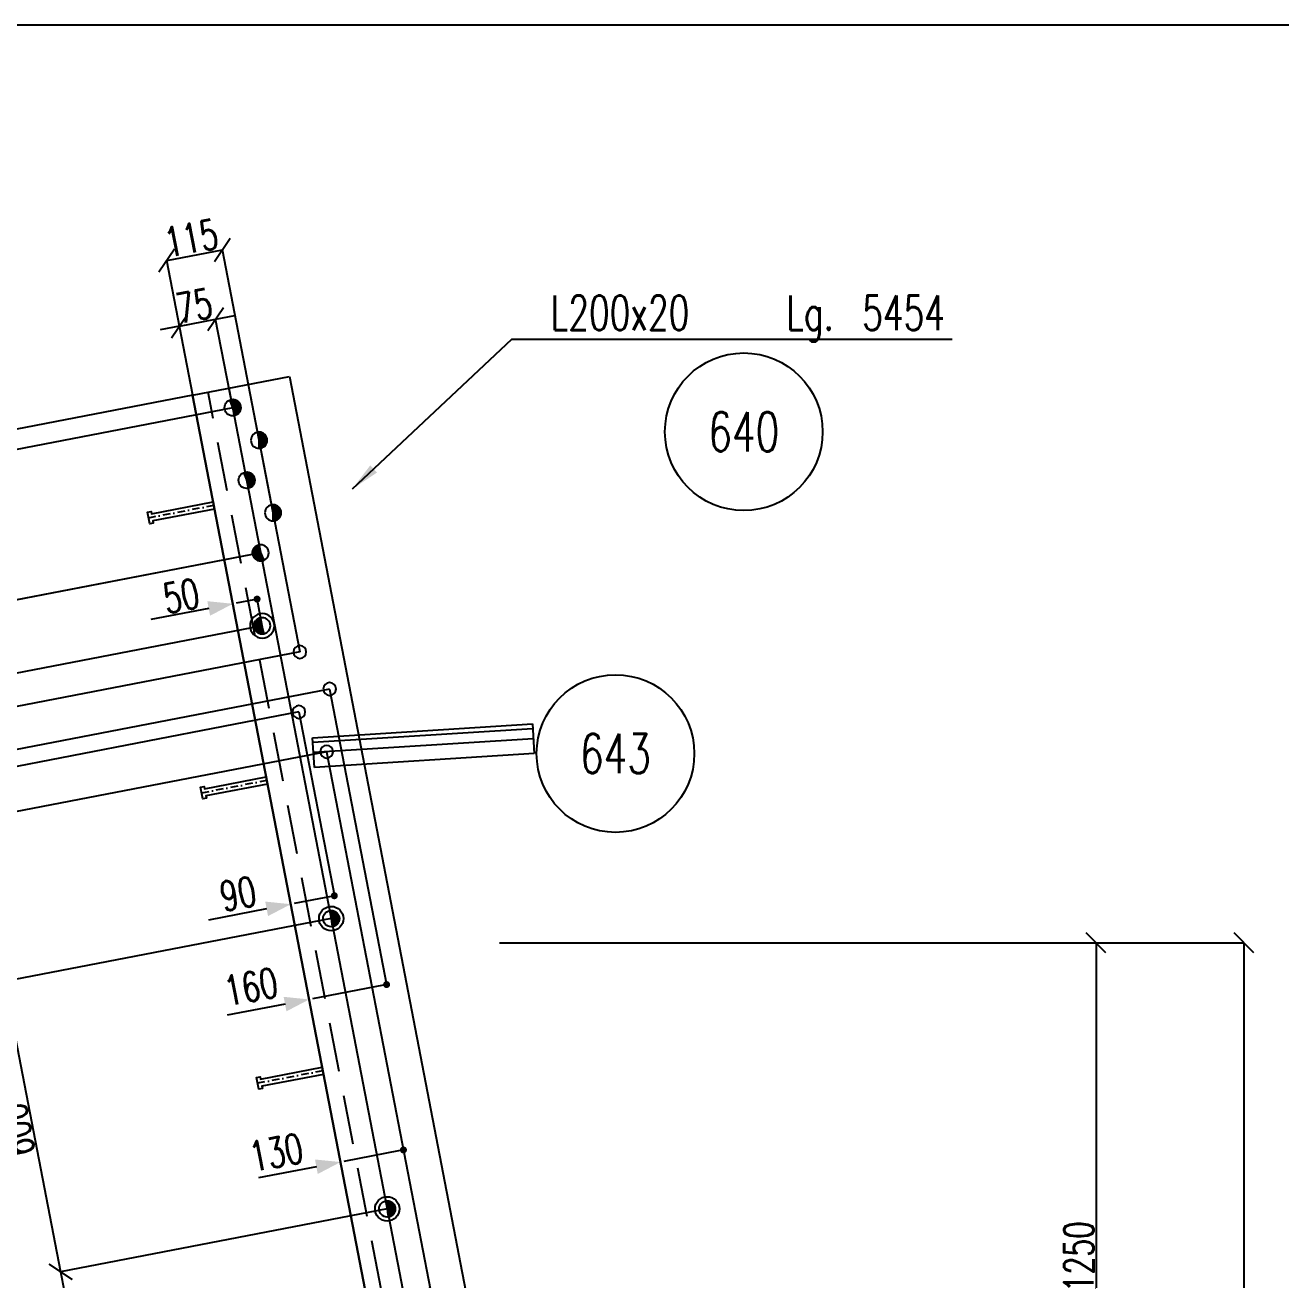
# Model space of a CAD drawing. Extents: x 630095 to 646315, y -4121 to 7359.
# Drawn here: x 640722 to 643271, y 4812 to 7359 of the extents above; entities that cross this region are included whole.
import ezdxf
from ezdxf.enums import TextEntityAlignment as Align

# ---------------------------------------------------------------- set-up
doc = ezdxf.new("R2010")
doc.units = 0
doc.header["$LTSCALE"] = 200
doc.header["$MEASUREMENT"] = 0
doc.linetypes.add('DASHDOT', pattern=[1, 0.5, -0.25, 0, -0.25])
doc.linetypes.add('DASHED', pattern=[0.75, 0.5, -0.25])
doc.layers.get('0').update_dxf_attribs({"linetype": 'CONTINUOUS'})
for name, color, linetype in [('ASSI', 6, 'CONTINUOUS'), ('BOLLINI_1', 7, 'CONTINUOUS'), ('Echelon', 1, 'CONTINUOUS'), ('FORI', 2, 'CONTINUOUS'), ('LINEA_ANG', 2, 'CONTINUOUS'), ('LS', 7, 'CONTINUOUS'), ('MZ', 6, 'DASHDOT'), ('QT_MAL', 7, 'CONTINUOUS'), ('QT_MPR', 7, 'CONTINUOUS'), ('QT_MSP', 7, 'CONTINUOUS'), ('TRAT-Y', 7, 'DASHED')]:
    doc.layers.add(name, color=color, linetype=linetype)
doc.styles.add('QUOTE', font='ROMANS8.SHX', dxfattribs={"width": 0.7})
doc.styles.add('RQL', font='ROMANS8.SHX', dxfattribs={"width": 0.7})
doc.styles.add('RS', font='ROMANS8.shx', dxfattribs={"width": 0.7})
doc.styles.get("Standard").update_dxf_attribs({"font": 'ROMANS8.SHX', "width": 0.7})
doc.dimstyles.new('FRECCE1', dxfattribs={"dimtxt": 60, "dimasz": 6.66, "dimexe": 0, "dimexo": 0, "dimgap": 1, "dimtad": 1, "dimzin": 0, "dimdsep": 46, "dimtxsty": 'RS', "dimblk1": 'QUOTP', "dimblk2": 'QUOTF', "dimsah": 1, "dimcen": 0, "dimclrd": 2, "dimclre": 2, "dimclrt": 7, "dimadec": 0, "dimazin": 0, "dimtfac": 1, "dimtix": 1, "dimtmove": 2, "dimatfit": 3, "dimldrblk": 'QUOTP', "dimfxl": 1, "dimtolj": 1, "dimtzin": 0, "dimarcsym": 0})
doc.dimstyles.new('TRATTO', dxfattribs={"dimscale": 0, "dimtxt": 60, "dimasz": 40, "dimexe": 0, "dimexo": 0, "dimgap": 5, "dimtad": 1, "dimrnd": 0.5, "dimdsep": 46, "dimtxsty": 'RS', "dimblk1": 'OBLIQUE', "dimblk2": 'OBLIQUE', "dimsah": 1, "dimcen": 0.09, "dimclrd": 2, "dimclre": 2, "dimclrt": 7, "dimadec": 0, "dimazin": 0, "dimtfac": 1, "dimtix": 1, "dimtmove": 2, "dimatfit": 3, "dimfxl": 1, "dimtolj": 1, "dimtzin": 0, "dimarcsym": 0})

# ---------------------------------------------------------------- blocks, each defined once
blk = doc.blocks.new('P20')
at = {"color": 0}
for p, q in [((0, 0.98), (0.02, 1)), ((0, 0.94), (0.06, 1)), ((1, -0.01), (0, 0.99)), ((0, 0.89), (0.1, 0.99)), ((0, 0.85), (0.14, 0.99)), ((0, 0.8), (0.18, 0.98)), ((0, 0.76), (0.22, 0.98)), ((0, 0.71), (0.25, 0.97)), ((0, 0.67), (0.29, 0.96)), ((1, -0.05), (0, 0.95)), ((0, 0.62), (0.32, 0.95)), ((0, 0.58), (0.36, 0.93)), ((0, 0.53), (0.39, 0.92)), ((0, 0.49), (0.42, 0.91)), ((1, -0.09), (0, 0.9)), ((0, 0.44), (0.45, 0.89)), ((0, 0.4), (0.48, 0.88)), ((0.99, -0.13), (0, 0.86)), ((0, 0.35), (0.51, 0.86)), ((0, 0.31), (0.54, 0.84)), ((0, 0.26), (0.56, 0.83)), ((0.99, -0.17), (0, 0.81)), ((0, 0.22), (0.59, 0.81)), ((0, 0.17), (0.61, 0.79)), ((0.98, -0.21), (0, 0.77)), ((0, 0.13), (0.64, 0.77)), ((0, 0.08), (0.66, 0.75)), ((0, 0.04), (0.69, 0.73)), ((0.97, -0.25), (0, 0.72)), ((0, -0.01), (0.71, 0.7)), ((0.96, -0.28), (0, 0.68)), ((0, -0.05), (0.73, 0.68)), ((0, -0.1), (0.75, 0.66)), ((0.95, -0.32), (0, 0.63)), ((0, -0.14), (0.77, 0.63)), ((0, -0.19), (0.79, 0.61)), ((0.94, -0.35), (0, 0.59)), ((0, -0.23), (0.81, 0.58)), ((0, -0.28), (0.83, 0.56)), ((0.92, -0.38), (0, 0.54)), ((0, -0.32), (0.85, 0.53)), ((0.91, -0.41), (0, 0.5)), ((0, -0.36), (0.87, 0.5)), ((0, -0.41), (0.88, 0.47)), ((0.9, -0.44), (0, 0.45)), ((0, -0.45), (0.9, 0.44)), ((0.88, -0.47), (0, 0.41)), ((0, -0.5), (0.91, 0.41)), ((0, -0.54), (0.92, 0.38)), ((0.87, -0.5), (0, 0.36)), ((0, -0.59), (0.94, 0.35)), ((0.85, -0.53), (0, 0.32)), ((0, -0.63), (0.95, 0.31)), ((0, -0.68), (0.96, 0.28)), ((0.83, -0.56), (0, 0.27)), ((0, -0.72), (0.97, 0.25)), ((0.81, -0.58), (0, 0.23)), ((0, -0.77), (0.98, 0.21)), ((0.79, -0.61), (0, 0.18)), ((0, -0.81), (0.99, 0.17)), ((0.77, -0.63), (0, 0.14)), ((0, -0.86), (0.99, 0.13)), ((0.75, -0.66), (0, 0.09)), ((0, -0.9), (1, 0.09)), ((0.73, -0.68), (0, 0.05)), ((0, -0.95), (1, 0.05)), ((0.71, -0.7), (0, 0.01)), ((0, -0.99), (1, 0.01)), ((1, 0.04), (0.04, 1)), ((1, 0.09), (0.09, 1)), ((0.99, 0.14), (0.14, 0.99)), ((0.98, 0.19), (0.19, 0.98)), ((0.97, 0.25), (0.25, 0.97)), ((0.95, 0.31), (0.31, 0.95)), ((0.92, 0.38), (0.38, 0.92)), ((0.88, 0.47), (0.47, 0.88)), ((0.81, 0.59), (0.59, 0.81)), ((0.69, -0.73), (0, -0.04)), ((0.66, -0.75), (0, -0.08)), ((0.64, -0.77), (0, -0.13)), ((0.61, -0.79), (0, -0.17)), ((0.59, -0.81), (0, -0.22)), ((0.56, -0.83), (0, -0.26)), ((0.54, -0.84), (0, -0.31)), ((0.51, -0.86), (0, -0.35)), ((0.48, -0.88), (0, -0.4)), ((0.45, -0.89), (0, -0.44)), ((0.42, -0.91), (0, -0.49)), ((0.39, -0.92), (0, -0.53)), ((0.36, -0.93), (0, -0.58)), ((0.32, -0.95), (0, -0.62)), ((0.29, -0.96), (0, -0.67)), ((0.25, -0.97), (0, -0.71)), ((0.22, -0.98), (0, -0.76)), ((0.18, -0.98), (0, -0.8)), ((0.14, -0.99), (0, -0.85)), ((0.1, -0.99), (0, -0.89)), ((0.04, -1), (1, -0.04)), ((0.09, -1), (1, -0.09)), ((0.14, -0.99), (0.99, -0.14)), ((0.19, -0.98), (0.98, -0.19)), ((0.25, -0.97), (0.97, -0.25)), ((0.31, -0.95), (0.95, -0.31)), ((0.38, -0.92), (0.92, -0.38)), ((0.47, -0.88), (0.88, -0.47)), ((0.59, -0.81), (0.81, -0.59))]:
    blk.add_line(p, q, dxfattribs=at)
for radius in [1.5, 1]:
    blk.add_circle((0, 0), radius)
blk = doc.blocks.new('QUOTP')
at = {"layer": 'ASSI', "color": 2, "const_width": 1.07}
blk.add_lwpolyline([(-0.53, 0, 1), (0.53, 0, 1)], format="xyb", close=True, dxfattribs=at)
blk = doc.blocks.new('QUOTF')
at = {"layer": 'LS', "color": 2}
blk.add_line((7.5, 0), (25.5, 0), dxfattribs=at)
blk.add_solid([(7.5, 2.25), (0, 0), (7.5, -2.25)], dxfattribs=at)
blk = doc.blocks.new('*D19')
at = {"layer": 'QT_MAL', "color": 2, "lineweight": -2, "transparency": 16777216}
for p, q in [((641193.2, 6194.1), (641193.2, 6194.1)), ((641144.1, 6184.6), (641144.1, 6184.6)), ((641186.6, 6192.8), (641150.6, 6185.9))]:
    blk.add_line(p, q, dxfattribs=at)
at = {"layer": 'QT_MAL', "color": 2, "lineweight": -2, "transparency": 16777216, "xscale": 6.66, "yscale": 6.66, "zscale": 6.66}
for name, p, rotation in [('QUOTF', (641144.1, 6184.6), 190.9154326102406), ('QUOTP', (641193.2, 6194.1), 10.91543261024063)]:
    blk.add_blockref(name, p, dxfattribs=dict(at, rotation=rotation))
at = {"layer": 'QT_MAL', "color": 7, "transparency": 16777216, "insert": (641039.2, 6200.5), "char_height": 60, "attachment_point": 5, "rotation": 10.9154, "style": 'RS'}
blk.add_mtext('\\A1;50', dxfattribs=at)
blk = doc.blocks.new('_OBLIQUE')
at = {"color": 0, "linetype": 'ByBlock'}
blk.add_line((-0.5, -0.5), (0.5, 0.5), dxfattribs=at)
blk = doc.blocks.new('*D20')
at = {"layer": 'LS', "color": 2, "lineweight": -2, "transparency": 16777216}
for p, q in [((641685.3, 5496.5), (643196.1, 5496.5)), ((643196.1, 5496.5), (643196.1, 400.9)), ((639738.9, 400.9), (643196.1, 400.9))]:
    blk.add_line(p, q, dxfattribs=at)
at = {"layer": 'LS', "color": 2, "lineweight": -2, "transparency": 16777216, "xscale": 40, "yscale": 40, "zscale": 40}
for p, rotation in [((643196.1, 5496.5), 90), ((643196.1, 400.9), 270)]:
    blk.add_blockref('_OBLIQUE', p, dxfattribs=dict(at, rotation=rotation))
at = {"layer": 'LS', "color": 7, "transparency": 16777216, "insert": (643161.1, 2948.7), "char_height": 60, "attachment_point": 5, "rotation": 90, "style": 'RS'}
blk.add_mtext('\\A1;5000', dxfattribs=at)
blk = doc.blocks.new('*D21')
at = {"layer": 'LS', "color": 2, "lineweight": -2, "transparency": 16777216}
for p, q in [((641685.3, 5496.5), (642896.1, 5496.5)), ((642896.1, 5496.5), (642896.1, 4222.6)), ((641871.9, 4222.6), (642896.1, 4222.6))]:
    blk.add_line(p, q, dxfattribs=at)
at = {"layer": 'LS', "color": 2, "lineweight": -2, "transparency": 16777216, "xscale": 40, "yscale": 40, "zscale": 40}
for p, rotation in [((642896.1, 5496.5), 90), ((642896.1, 4222.6), 270)]:
    blk.add_blockref('_OBLIQUE', p, dxfattribs=dict(at, rotation=rotation))
at = {"layer": 'LS', "color": 7, "transparency": 16777216, "insert": (642861.1, 4859.6), "char_height": 60, "attachment_point": 5, "rotation": 90, "style": 'RS'}
blk.add_mtext('\\A1;1250', dxfattribs=at)
blk = doc.blocks.new('16')
blk.add_circle((0, 0), 1)
blk = doc.blocks.new('20')
at = {"color": 0}
for p, q in [((0, 0.98), (0.02, 1)), ((0, 0.94), (0.06, 1)), ((1, -0.01), (0, 0.99)), ((0, 0.89), (0.1, 0.99)), ((0, 0.85), (0.14, 0.99)), ((0, 0.8), (0.18, 0.98)), ((0, 0.76), (0.22, 0.98)), ((0, 0.71), (0.25, 0.97)), ((0, 0.67), (0.29, 0.96)), ((1, -0.05), (0, 0.95)), ((0, 0.62), (0.32, 0.95)), ((0, 0.58), (0.36, 0.93)), ((0, 0.53), (0.39, 0.92)), ((0, 0.49), (0.42, 0.91)), ((1, -0.09), (0, 0.9)), ((0, 0.44), (0.45, 0.89)), ((0, 0.4), (0.48, 0.88)), ((0.99, -0.13), (0, 0.86)), ((0, 0.35), (0.51, 0.86)), ((0, 0.31), (0.54, 0.84)), ((0, 0.26), (0.56, 0.83)), ((0.99, -0.17), (0, 0.81)), ((0, 0.22), (0.59, 0.81)), ((0, 0.17), (0.61, 0.79)), ((0.98, -0.21), (0, 0.77)), ((0, 0.13), (0.64, 0.77)), ((0, 0.08), (0.66, 0.75)), ((0, 0.04), (0.69, 0.73)), ((0.97, -0.25), (0, 0.72)), ((0, -0.01), (0.71, 0.7)), ((0.96, -0.28), (0, 0.68)), ((0, -0.05), (0.73, 0.68)), ((0, -0.1), (0.75, 0.66)), ((0.95, -0.32), (0, 0.63)), ((0, -0.14), (0.77, 0.63)), ((0, -0.19), (0.79, 0.61)), ((0.94, -0.35), (0, 0.59)), ((0, -0.23), (0.81, 0.58)), ((0, -0.28), (0.83, 0.56)), ((0.92, -0.38), (0, 0.54)), ((0, -0.32), (0.85, 0.53)), ((0.91, -0.41), (0, 0.5)), ((0, -0.36), (0.87, 0.5)), ((0, -0.41), (0.88, 0.47)), ((0.9, -0.44), (0, 0.45)), ((0, -0.45), (0.9, 0.44)), ((0.88, -0.47), (0, 0.41)), ((0, -0.5), (0.91, 0.41)), ((0, -0.54), (0.92, 0.38)), ((0.87, -0.5), (0, 0.36)), ((0, -0.59), (0.94, 0.35)), ((0.85, -0.53), (0, 0.32)), ((0, -0.63), (0.95, 0.31)), ((0, -0.68), (0.96, 0.28)), ((0.83, -0.56), (0, 0.27)), ((0, -0.72), (0.97, 0.25)), ((0.81, -0.58), (0, 0.23)), ((0, -0.77), (0.98, 0.21)), ((0.79, -0.61), (0, 0.18)), ((0, -0.81), (0.99, 0.17)), ((0.77, -0.63), (0, 0.14)), ((0, -0.86), (0.99, 0.13)), ((0.75, -0.66), (0, 0.09)), ((0, -0.9), (1, 0.09)), ((0.73, -0.68), (0, 0.05)), ((0, -0.95), (1, 0.05)), ((0.71, -0.7), (0, 0.01)), ((0, -0.99), (1, 0.01)), ((1, 0.04), (0.04, 1)), ((1, 0.09), (0.09, 1)), ((0.99, 0.14), (0.14, 0.99)), ((0.98, 0.19), (0.19, 0.98)), ((0.97, 0.25), (0.25, 0.97)), ((0.95, 0.31), (0.31, 0.95)), ((0.92, 0.38), (0.38, 0.92)), ((0.88, 0.47), (0.47, 0.88)), ((0.81, 0.59), (0.59, 0.81)), ((0.69, -0.73), (0, -0.04)), ((0.66, -0.75), (0, -0.08)), ((0.64, -0.77), (0, -0.13)), ((0.61, -0.79), (0, -0.17)), ((0.59, -0.81), (0, -0.22)), ((0.56, -0.83), (0, -0.26)), ((0.54, -0.84), (0, -0.31)), ((0.51, -0.86), (0, -0.35)), ((0.48, -0.88), (0, -0.4)), ((0.45, -0.89), (0, -0.44)), ((0.42, -0.91), (0, -0.49)), ((0.39, -0.92), (0, -0.53)), ((0.36, -0.93), (0, -0.58)), ((0.32, -0.95), (0, -0.62)), ((0.29, -0.96), (0, -0.67)), ((0.25, -0.97), (0, -0.71)), ((0.22, -0.98), (0, -0.76)), ((0.18, -0.98), (0, -0.8)), ((0.14, -0.99), (0, -0.85)), ((0.1, -0.99), (0, -0.89)), ((0.04, -1), (1, -0.04)), ((0.09, -1), (1, -0.09)), ((0.14, -0.99), (0.99, -0.14)), ((0.19, -0.98), (0.98, -0.19)), ((0.25, -0.97), (0.97, -0.25)), ((0.31, -0.95), (0.95, -0.31)), ((0.38, -0.92), (0.92, -0.38)), ((0.47, -0.88), (0.88, -0.47)), ((0.59, -0.81), (0.81, -0.59))]:
    blk.add_line(p, q, dxfattribs=at)
blk.add_line((0, 1), (0, -1))
blk.add_circle((0, 0), 1)
blk = doc.blocks.new('ASSE98')
blk.add_line((0, 0), (1, 0))
at = {"color": 7, "style": 'QUOTE', "width": 0.5, "flags": 1}
for tag, p in [('TI', (1.38308, 6.82731)), ('DI_S', (1.38308, 6.42178)), ('D_S', (1.38308, 6.02092)), ('E_S', (1.38308, 5.68065)), ('NFORI', (1.36454, 5.29792)), ('ALAR', (1.36349, 4.93246)), ('FAM', (1.3775, 4.54645)), ('ALA', (1.38308, 4.19257)), ('DISP2', (1.38308, 3.84971)), ('DISP1', (1.38308, 3.50686)), ('PINZAF', (1.38308, 3.164)), ('PINZAI', (1.38308, 2.82114)), ('TRP', (1.38308, 2.47829)), ('NP', (1.38308, 2.13543)), ('SV', (1.38308, 1.79257)), ('PESO', (1.38308, 1.44971)), ('QUA', (1.38308, 1.10686)), ('LUN', (1.38308, 0.764)), ('PROF', (1.38308, 0.42114)), ('POS', (1.38308, 0.07829))]:
    blk.add_attdef(tag, p, '', height=0.2, dxfattribs=at)
at = {"color": 7, "flags": 1}
for tag, p in [('LAV1', (3.07431, 6.82847)), ('LAV2', (3.07431, 6.49513)), ('LAV3', (3.07431, 6.1618)), ('LAV4', (3.07431, 5.82847)), ('LAV5', (3.07431, 5.49513)), ('LAV6', (3.07431, 5.1618)), ('LAV7', (3.07431, 4.82847)), ('LAV8', (3.07431, 4.49513)), ('LAV9', (3.07431, 4.1618)), ('LAV10', (3.07431, 3.82847))]:
    blk.add_attdef(tag, p, '', height=0.2, dxfattribs=at)
blk = doc.blocks.new('*D36')
at = {"layer": 'QT_MAL', "color": 2, "lineweight": -2, "transparency": 16777216}
blk.add_line((641483.7, 5074.8), (641369.1, 5052.8), dxfattribs=at)
at = {"layer": 'QT_MAL', "color": 2, "lineweight": -2, "transparency": 16777216, "xscale": 6.66, "yscale": 6.66, "zscale": 6.66}
for name, p, rotation in [('QUOTP', (641490.3, 5076.1), 10.91543261024847), ('QUOTF', (641362.6, 5051.5), 190.9154326102484)]:
    blk.add_blockref(name, p, dxfattribs=dict(at, rotation=rotation))
at = {"layer": 'QT_MAL', "color": 7, "transparency": 16777216, "insert": (641231.9, 5071), "char_height": 60, "attachment_point": 5, "rotation": 10.9154, "style": 'RS'}
blk.add_mtext('\\A1;130', dxfattribs=at)
blk = doc.blocks.new('*D37')
at = {"layer": 'QT_MAL', "color": 2, "lineweight": -2, "transparency": 16777216}
blk.add_line((641449.5, 5410.6), (641305.5, 5382.8), dxfattribs=at)
at = {"layer": 'QT_MAL', "color": 2, "lineweight": -2, "transparency": 16777216, "xscale": 6.66, "yscale": 6.66, "zscale": 6.66}
for name, p, rotation in [('QUOTP', (641456.1, 5411.8), 10.91543261025214), ('QUOTF', (641299, 5381.6), 190.9154326102521)]:
    blk.add_blockref(name, p, dxfattribs=dict(at, rotation=rotation))
at = {"layer": 'QT_MAL', "color": 7, "transparency": 16777216, "insert": (641180.7, 5407.2), "char_height": 60, "attachment_point": 5, "rotation": 10.9154, "style": 'RS'}
blk.add_mtext('\\A1;160', dxfattribs=at)
blk = doc.blocks.new('*D38')
at = {"layer": 'QT_MAL', "color": 2, "lineweight": -2, "transparency": 16777216}
for p, q in [((641343.5, 5590.7), (641268.2, 5576.2)), ((641350, 5592), (641350, 5592)), ((641261.7, 5574.9), (641261.7, 5574.9))]:
    blk.add_line(p, q, dxfattribs=at)
at = {"layer": 'QT_MAL', "color": 2, "lineweight": -2, "transparency": 16777216, "xscale": 6.66, "yscale": 6.66, "zscale": 6.66}
for name, p, rotation in [('QUOTF', (641261.7, 5574.9), 190.9154326102534), ('QUOTP', (641350, 5592), 10.91543261025334)]:
    blk.add_blockref(name, p, dxfattribs=dict(at, rotation=rotation))
at = {"layer": 'QT_MAL', "color": 7, "transparency": 16777216, "insert": (641154.6, 5596.1), "char_height": 60, "attachment_point": 5, "rotation": 10.9154, "style": 'RS'}
blk.add_mtext('\\A1;90', dxfattribs=at)
blk = doc.blocks.new('*D41')
at = {"layer": 'LS', "color": 2, "lineweight": -2, "transparency": 16777216}
for p, q in [((641035.5, 6747.9), (641109.1, 6762.1)), ((641109.1, 6762.1), (641148.4, 6769.7)), ((641143.7, 6582.6), (641109.1, 6762.1)), ((641035.5, 6747.9), (640996.2, 6740.3)), ((641062.5, 6607.8), (641035.5, 6747.9))]:
    blk.add_line(p, q, dxfattribs=at)
at = {"layer": 'LS', "color": 2, "lineweight": -2, "transparency": 16777216, "xscale": 40, "yscale": 40, "zscale": 40}
for p, rotation in [((641109.1, 6762.1), 190.915432614), ((641035.5, 6747.9), 10.91543261400001)]:
    blk.add_blockref('_OBLIQUE', p, dxfattribs=dict(at, rotation=rotation))
at = {"layer": 'LS', "color": 7, "transparency": 16777216, "insert": (641065.7, 6789.4), "char_height": 60, "attachment_point": 5, "rotation": 10.9154, "style": 'RS'}
blk.add_mtext('\\A1;75', dxfattribs=at)
blk = doc.blocks.new('*D42')
at = {"layer": 'LS', "color": 2, "lineweight": -2, "transparency": 16777216}
for p, q in [((641009.8, 6881.2), (641122.7, 6902.9)), ((641225.6, 6369.2), (641122.7, 6902.9)), ((641062.5, 6607.8), (641009.8, 6881.2))]:
    blk.add_line(p, q, dxfattribs=at)
at = {"layer": 'LS', "color": 2, "lineweight": -2, "transparency": 16777216, "xscale": 40, "yscale": 40, "zscale": 40}
for p, rotation in [((641122.7, 6902.9), 10.91543261400001), ((641009.8, 6881.2), 190.915432614)]:
    blk.add_blockref('_OBLIQUE', p, dxfattribs=dict(at, rotation=rotation))
at = {"layer": 'LS', "color": 7, "transparency": 16777216, "insert": (641059.6, 6926.4), "char_height": 60, "attachment_point": 5, "rotation": 10.9154, "style": 'RS'}
blk.add_mtext('\\A1;115', dxfattribs=at)
blk = doc.blocks.new('A$C6E393FD9')
at = {"layer": 'Echelon', "color": 3}
blk.add_lwpolyline([(2.5, 0), (0, 19.8), (168.6, 41.4), (167.9, 47.2), (177.8, 48.5), (181.8, 17.1), (171.9, 15.8), (171.2, 21.6), (2.5, 0)], close=True, dxfattribs=at)
at = {"layer": 'MZ', "ltscale": 0.2}
blk.add_line((1.3, 9.9), (179.8, 32.8), dxfattribs=at)
blk = doc.blocks.new('*D76')
at = {"layer": 'QT_MPR', "color": 2, "lineweight": -2, "transparency": 16777216}
for p, q in [((641062.5, 6607.8), (640178.7, 6437.4)), ((641143.7, 6582.6), (640186.4, 6397.9)), ((640178.7, 6437.4), (640186.4, 6397.9))]:
    blk.add_line(p, q, dxfattribs=at)
at = {"layer": 'QT_MPR', "color": 2, "lineweight": -2, "transparency": 16777216, "xscale": 40, "yscale": 40, "zscale": 40}
for p, rotation in [((640178.7, 6437.4), 100.915432610249), ((640186.4, 6397.9), 280.915432610249)]:
    blk.add_blockref('_OBLIQUE', p, dxfattribs=dict(at, rotation=rotation))
at = {"layer": 'QT_MPR', "color": 7, "transparency": 16777216, "insert": (640098.1, 6519), "char_height": 60, "attachment_point": 5, "rotation": 100.9154, "style": 'RS'}
blk.add_mtext('\\A1;40.5', dxfattribs=at)
blk = doc.blocks.new('*D77')
at = {"layer": 'QT_MPR', "color": 2, "lineweight": -2, "transparency": 16777216}
for p, q in [((641143.7, 6582.6), (640186.4, 6397.9)), ((640186.4, 6397.9), (640243.2, 6103.4)), ((641200.5, 6288), (640243.2, 6103.4))]:
    blk.add_line(p, q, dxfattribs=at)
at = {"layer": 'QT_MPR', "color": 2, "lineweight": -2, "transparency": 16777216, "xscale": 40, "yscale": 40, "zscale": 40}
for p, rotation in [((640186.4, 6397.9), 100.915432610249), ((640243.2, 6103.4), 280.915432610249)]:
    blk.add_blockref('_OBLIQUE', p, dxfattribs=dict(at, rotation=rotation))
at = {"layer": 'QT_MPR', "color": 7, "transparency": 16777216, "insert": (640258.9, 6262.3), "char_height": 60, "attachment_point": 5, "rotation": 100.9154, "style": 'RS'}
blk.add_mtext('\\A1;75x4', dxfattribs=at)
blk = doc.blocks.new('*D78')
at = {"layer": 'QT_MPR', "color": 2, "lineweight": -2, "transparency": 16777216}
for p, q in [((641143.7, 6582.6), (640186.4, 6397.9)), ((640186.4, 6397.9), (640243.2, 6103.4)), ((641200.5, 6288), (640243.2, 6103.4))]:
    blk.add_line(p, q, dxfattribs=at)
at = {"layer": 'QT_MPR', "color": 2, "lineweight": -2, "transparency": 16777216, "xscale": 40, "yscale": 40, "zscale": 40}
for p, rotation in [((640186.4, 6397.9), 100.915432610249), ((640243.2, 6103.4), 280.915432610249)]:
    blk.add_blockref('_OBLIQUE', p, dxfattribs=dict(at, rotation=rotation))
at = {"layer": 'QT_MPR', "color": 7, "transparency": 16777216, "insert": (640180.4, 6244), "char_height": 60, "attachment_point": 5, "rotation": 100.9154, "style": 'RS'}
blk.add_mtext('\\A1;300', dxfattribs=at)
blk = doc.blocks.new('*D79')
at = {"layer": 'QT_MPR', "color": 2, "lineweight": -2, "transparency": 16777216}
for p, q in [((641200.5, 6288), (640243.2, 6103.4)), ((640243.2, 6103.4), (640283.4, 5894.6)), ((641280.1, 6086.8), (640283.4, 5894.6))]:
    blk.add_line(p, q, dxfattribs=at)
at = {"layer": 'QT_MPR', "color": 2, "lineweight": -2, "transparency": 16777216, "xscale": 40, "yscale": 40, "zscale": 40}
for p, rotation in [((640243.2, 6103.4), 100.915432610249), ((640283.4, 5894.6), 280.915432610249)]:
    blk.add_blockref('_OBLIQUE', p, dxfattribs=dict(at, rotation=rotation))
at = {"layer": 'QT_MPR', "color": 7, "transparency": 16777216, "insert": (640228.9, 5992.3), "char_height": 60, "attachment_point": 5, "rotation": 100.9154, "style": 'RS'}
blk.add_mtext('\\A1;212.5', dxfattribs=at)
blk = doc.blocks.new('*D80')
at = {"layer": 'QT_MPR', "color": 2, "lineweight": -2, "transparency": 16777216}
for p, q in [((641280.1, 6086.8), (640283.4, 5894.6)), ((641340.4, 6011.6), (640299.6, 5810.8)), ((640283.4, 5894.6), (640299.6, 5810.8))]:
    blk.add_line(p, q, dxfattribs=at)
at = {"layer": 'QT_MPR', "color": 2, "lineweight": -2, "transparency": 16777216, "xscale": 40, "yscale": 40, "zscale": 40}
for p, rotation in [((640283.4, 5894.6), 100.915432610249), ((640299.6, 5810.8), 280.915432610249)]:
    blk.add_blockref('_OBLIQUE', p, dxfattribs=dict(at, rotation=rotation))
at = {"layer": 'QT_MPR', "color": 7, "transparency": 16777216, "insert": (640168.8, 5829.1), "char_height": 60, "attachment_point": 5, "rotation": 100.9154, "style": 'RS'}
blk.add_mtext('\\A1;85', dxfattribs=at)
blk = doc.blocks.new('*D81')
at = {"layer": 'QT_MPR', "color": 2, "lineweight": -2, "transparency": 16777216}
for p, q in [((641340.4, 6011.6), (640299.6, 5810.8)), ((641278.1, 5965.1), (640306, 5777.6)), ((640299.6, 5810.8), (640306, 5777.6))]:
    blk.add_line(p, q, dxfattribs=at)
at = {"layer": 'QT_MPR', "color": 2, "lineweight": -2, "transparency": 16777216, "xscale": 40, "yscale": 40, "zscale": 40}
for p, rotation in [((640299.6, 5810.8), 100.915432610249), ((640306, 5777.6), 280.915432610249)]:
    blk.add_blockref('_OBLIQUE', p, dxfattribs=dict(at, rotation=rotation))
at = {"layer": 'QT_MPR', "color": 7, "transparency": 16777216, "insert": (640196.8, 5688), "char_height": 60, "attachment_point": 5, "rotation": 100.9154, "style": 'RS'}
blk.add_mtext('\\A1;34', dxfattribs=at)
blk = doc.blocks.new('*D82')
at = {"layer": 'QT_MPR', "color": 2, "lineweight": -2, "transparency": 16777216}
for p, q in [((641278.1, 5965.1), (640306, 5777.6)), ((641334.4, 5884.3), (640323, 5689.2)), ((640306, 5777.6), (640323, 5689.2))]:
    blk.add_line(p, q, dxfattribs=at)
at = {"layer": 'QT_MPR', "color": 2, "lineweight": -2, "transparency": 16777216, "xscale": 40, "yscale": 40, "zscale": 40}
for p, rotation in [((640306, 5777.6), 100.915432610249), ((640323, 5689.2), 280.915432610249)]:
    blk.add_blockref('_OBLIQUE', p, dxfattribs=dict(at, rotation=rotation))
at = {"layer": 'QT_MPR', "color": 7, "transparency": 16777216, "insert": (640368.7, 5741.1), "char_height": 60, "attachment_point": 5, "rotation": 100.9154, "style": 'RS'}
blk.add_mtext('\\A1;90', dxfattribs=at)
blk = doc.blocks.new('*D83')
at = {"layer": 'QT_MPR', "color": 2, "lineweight": -2, "transparency": 16777216}
for p, q in [((641334.4, 5884.3), (640323, 5689.2)), ((640323, 5689.2), (640533.1, 4600)), ((641544.5, 4795), (640533.1, 4600))]:
    blk.add_line(p, q, dxfattribs=at)
at = {"layer": 'QT_MPR', "color": 2, "lineweight": -2, "transparency": 16777216, "xscale": 40, "yscale": 40, "zscale": 40}
for p, rotation in [((640323, 5689.2), 100.915432610249), ((640533.1, 4600), 280.915432610249)]:
    blk.add_blockref('_OBLIQUE', p, dxfattribs=dict(at, rotation=rotation))
at = {"layer": 'QT_MPR', "color": 7, "transparency": 16777216, "insert": (640393.7, 5138), "char_height": 60, "attachment_point": 5, "rotation": 100.9154, "style": 'RS'}
blk.add_mtext('\\A1;1109', dxfattribs=at)
blk = doc.blocks.new('*D91')
at = {"layer": 'QT_MSP', "color": 2, "lineweight": -2, "transparency": 16777216}
for p, q in [((641200.5, 6288), (640537.7, 6160.2)), ((640537.7, 6160.2), (640565.4, 6016.8)), ((641203.6, 6139.9), (640565.4, 6016.8))]:
    blk.add_line(p, q, dxfattribs=at)
at = {"layer": 'QT_MSP', "color": 2, "lineweight": -2, "transparency": 16777216, "xscale": 40, "yscale": 40, "zscale": 40}
for p, rotation in [((640537.7, 6160.2), 100.915432610249), ((640565.4, 6016.8), 280.915432610249)]:
    blk.add_blockref('_OBLIQUE', p, dxfattribs=dict(at, rotation=rotation))
at = {"layer": 'QT_MSP', "color": 7, "transparency": 16777216, "insert": (640602.8, 6098), "char_height": 60, "attachment_point": 5, "rotation": 100.9154, "style": 'RS'}
blk.add_mtext('\\A1;146', dxfattribs=at)
blk = doc.blocks.new('*D92')
at = {"layer": 'QT_MSP', "color": 2, "lineweight": -2, "transparency": 16777216}
for p, q in [((641203.6, 6139.9), (640565.4, 6016.8)), ((641280.1, 6086.8), (640578, 5951.4)), ((640565.4, 6016.8), (640578, 5951.4))]:
    blk.add_line(p, q, dxfattribs=at)
at = {"layer": 'QT_MSP', "color": 2, "lineweight": -2, "transparency": 16777216, "xscale": 40, "yscale": 40, "zscale": 40}
for p, rotation in [((640565.4, 6016.8), 100.915432610249), ((640578, 5951.4), 280.915432610249)]:
    blk.add_blockref('_OBLIQUE', p, dxfattribs=dict(at, rotation=rotation))
at = {"layer": 'QT_MSP', "color": 7, "transparency": 16777216, "insert": (640503.8, 6020.2), "char_height": 60, "attachment_point": 5, "rotation": 100.9154, "style": 'RS'}
blk.add_mtext('\\A1;66.5', dxfattribs=at)
blk = doc.blocks.new('*D93')
at = {"layer": 'QT_MSP', "color": 2, "lineweight": -2, "transparency": 16777216}
for p, q in [((641334.4, 5884.3), (640617.6, 5746)), ((640617.6, 5746), (640680.9, 5417.8)), ((641343.7, 5545.7), (640680.9, 5417.8))]:
    blk.add_line(p, q, dxfattribs=at)
at = {"layer": 'QT_MSP', "color": 2, "lineweight": -2, "transparency": 16777216, "xscale": 40, "yscale": 40, "zscale": 40}
for p, rotation in [((640617.6, 5746), 100.915432610249), ((640680.9, 5417.8), 280.915432610249)]:
    blk.add_blockref('_OBLIQUE', p, dxfattribs=dict(at, rotation=rotation))
at = {"layer": 'QT_MSP', "color": 7, "transparency": 16777216, "insert": (640614.9, 5575.3), "char_height": 60, "attachment_point": 5, "rotation": 100.9154, "style": 'RS'}
blk.add_mtext('\\A1;334', dxfattribs=at)
blk = doc.blocks.new('*D94')
at = {"layer": 'QT_MSP', "color": 2, "lineweight": -2, "transparency": 16777216}
for p, q in [((641343.7, 5545.7), (640680.9, 5417.8)), ((640680.9, 5417.8), (640794.5, 4828.7)), ((641457.3, 4956.5), (640794.5, 4828.7))]:
    blk.add_line(p, q, dxfattribs=at)
at = {"layer": 'QT_MSP', "color": 2, "lineweight": -2, "transparency": 16777216, "xscale": 40, "yscale": 40, "zscale": 40}
for p, rotation in [((640680.9, 5417.8), 100.915432610249), ((640794.5, 4828.7), 280.915432610249)]:
    blk.add_blockref('_OBLIQUE', p, dxfattribs=dict(at, rotation=rotation))
at = {"layer": 'QT_MSP', "color": 7, "transparency": 16777216, "insert": (640703.3, 5116.6), "char_height": 60, "attachment_point": 5, "rotation": 100.9154, "style": 'RS'}
blk.add_mtext('\\A1;600', dxfattribs=at)
blk = doc.blocks.new('*D95')
at = {"layer": 'QT_MSP', "color": 2, "lineweight": -2, "transparency": 16777216}
for p, q in [((641457.3, 4956.5), (640794.5, 4828.7)), ((640794.5, 4828.7), (640827.7, 4656.8)), ((641544.5, 4795), (640827.7, 4656.8))]:
    blk.add_line(p, q, dxfattribs=at)
at = {"layer": 'QT_MSP', "color": 2, "lineweight": -2, "transparency": 16777216, "xscale": 40, "yscale": 40, "zscale": 40}
for p, rotation in [((640794.5, 4828.7), 100.915432610249), ((640827.7, 4656.8), 280.915432610249)]:
    blk.add_blockref('_OBLIQUE', p, dxfattribs=dict(at, rotation=rotation))
at = {"layer": 'QT_MSP', "color": 7, "transparency": 16777216, "insert": (640776.7, 4736.1), "char_height": 60, "attachment_point": 5, "rotation": 100.9154, "style": 'RS'}
blk.add_mtext('\\A1;175', dxfattribs=at)
blk = doc.blocks.new('xxx')
blk.add_circle((0, 0), 8)
at = {"color": 3, "style": 'RQL', "width": 0.7}
blk.add_attdef('POS', text='', height=4, dxfattribs=at).set_placement((0, 0), align=Align.MIDDLE)
at = {"color": 3, "style": 'RQL', "width": 0.7, "flags": 1}
blk.add_attdef('POS1', (-0.39, -5.42), '', height=2, dxfattribs=at)
at = {"style": 'RQL', "width": 0.7, "flags": 1}
blk.add_attdef('TIPO', (-0.39, -8.66), '', height=2, dxfattribs=at)

msp = doc.modelspace()

# ---------------------------------------------------------------- linework, layer by layer
at = {"layer": 'ASSI', "color": 6}
msp.add_line((641340.4, 6011.57), (641456.055, 5411.85), dxfattribs=at)
at = {"layer": 'LINEA_ANG'}
for p, q in [((641062.463, 6607.836), (641258.844, 6645.708)), ((641258.844, 6645.708), (642291.613, 1290.383)), ((642095.232, 1252.511), (641062.463, 6607.836)), ((641305.84, 5912.522), (641751.954, 5940.658)), ((641751.954, 5940.658), (641755.731, 5880.777)), ((641309.617, 5852.641), (641305.84, 5912.522)), ((641755.731, 5880.777), (641309.617, 5852.641))]:
    msp.add_line(p, q, dxfattribs=at)
at = {"layer": 'LINEA_ANG', "color": 2}
msp.add_line((641306.407, 5903.54), (641752.52, 5931.676), dxfattribs=at)
at = {"layer": 'LS', "color": 6}
for p, q in [((641709.552, 6720.901), (641385.998, 6417.124)), ((642603.771, 6720.901), (641709.552, 6720.901)), ((641175.392, 6629.614), (641280.074, 6086.797)), ((641136.116, 6622.04), (642168.885, 1266.715)), ((641203.629, 6139.884), (641193.103, 6194.464)), ((641278.089, 5965.063), (641350.036, 5591.988)), ((641334.398, 5884.264), (642103.83, 1894.447))]:
    msp.add_line(p, q, dxfattribs=at)
at = {"layer": 'LS', "color": 8}
msp.add_lwpolyline([(630095.068, 7359.052), (630095.068, -4120.948), (642815.068, -4120.948), (642815.068, -2520.948), (646315.068, -2520.948), (646315.068, 7359.052), (630095.068, 7359.052)], close=True, dxfattribs=at)
at = {"layer": 'LS', "const_width": 0.25}
msp.add_lwpolyline([(641062.088, 6607.836, 1), (641062.838, 6607.836, 1)], format="xyb", close=True, dxfattribs=at)
at = {"layer": 'LS', "color": 6}
msp.add_solid([(641422.895, 6465.483), (641385.998, 6417.124), (641436.585, 6450.902)], dxfattribs=at)
at = {"layer": 'TRAT-Y'}
msp.add_line((642126.653, 1258.57), (641093.884, 6613.895), dxfattribs=at)

# ---------------------------------------------------------------- block references
at = {"layer": 'ASSI'}
ref = msp.add_blockref('ASSE98', (641062.465, 6607.826), dxfattribs=dict(at, xscale=5454, rotation=280.915432610249))
ref.add_attrib('PROF', 'L200x20', (641789.178, 6740.055), dxfattribs={"layer": '0', "color": 2, "height": 70, "style": 'QUOTE', "width": 0.7})
ref.add_attrib('LUN', '5454', (642421.444, 6740.055), dxfattribs={"layer": '0', "color": 2, "height": 70, "style": 'QUOTE', "width": 0.7})
ref.add_attrib('SV', 'Lg.', (642267.311, 6740.055), dxfattribs={"layer": '0', "color": 2, "height": 70, "style": 'QUOTE', "width": 0.7})
at = {"layer": 'ASSI', "xscale": 447.0000000000001, "rotation": 183.6088472815363}
msp.add_blockref('ASSE98', (641753.712, 5910.71), dxfattribs=at)
at = {"layer": 'BOLLINI_1', "xscale": 19.99799999950235, "yscale": 19.99799999950235, "zscale": 19.99799999950235}
for p, values in [((642181.109, 6533.729), {'POS': '640'}), ((641920.621, 5880.567), {'POS': '643'})]:
    msp.add_blockref('xxx', p, dxfattribs=at).add_auto_attribs(values)
at = {"layer": 'FORI'}
for name, p, xscale, yscale, zscale, rotation in [('20', (641143.731, 6582.55), 16.5, 16.5, 16.5, 21.8308652204935), ('20', (641197.209, 6516.482), -16.5, 16.5, 16.5, 180.0000000000086), ('20', (641172.135, 6435.264), 16.5, 16.5, 16.5, 21.8308652204935), ('20', (641225.613, 6369.196), -16.5, 16.5, 16.5, 180.0000000000086), ('20', (641200.539, 6287.978), -16.5, 16.5, 16.5, 21.8308652204935), ('P20', (641203.629, 6139.884), -16.5, 16.5, 16.5, 14.2878129977173), ('16', (641280.074, 6086.797), -13, 13, 13, 21.87341759849351), ('16', (641340.4, 6011.57), -13, 13, 13, 21.8308652204935), ('16', (641278.089, 5965.063), -13, 13, 13, 21.78341070449347), ('16', (641334.398, 5884.264), -13, 13, 13, 15.22885873649343), ('P20', (641343.695, 5545.656), 16.5, 16.5, 16.5, 7.543052222774039), ('P20', (641457.311, 4956.511), 16.5, 16.5, 16.5, 7.543052222774039)]:
    msp.add_blockref(name, p, dxfattribs=dict(at, xscale=xscale, yscale=yscale, zscale=zscale, rotation=rotation))
at = {"layer": 'LS', "color": 6, "xscale": 0.75, "yscale": 0.75, "zscale": 0.75, "rotation": 183.6182233075684}
for p in [(641106.064, 6391.723), (641213.715, 5833.509), (641327.331, 5244.364)]:
    msp.add_blockref('A$C6E393FD9', p, dxfattribs=at)

# ---------------------------------------------------------------- dimensions: what is measured, and where the dimension line sits
at = {"layer": 'LS'}
for base, p2, text, picture, middle in [((641122.682, 6902.934), (641225.613, 6369.196), '115', '*D42', (641059.59, 6926.411)), ((641109.106, 6762.096), (641143.731, 6582.55), '75', '*D41', (641065.652, 6789.361))]:
    dim = msp.add_linear_dim(base=base, p1=(641062.463, 6607.836), p2=p2, angle=10.915433, text=text, dimstyle='TRATTO', override={"dimscale": 1}, dxfattribs=at)
    dim.commit()
    dim.dimension.update_dxf_attribs({"geometry": picture, "text_midpoint": middle})
for base, p2, picture, middle in [((643196.069, 400.859), (639738.858, 400.859), '*D20', (643161.069, 2948.685)), ((642896.068, 4222.598), (641871.868, 4222.598), '*D21', (642861.068, 4859.554))]:
    dim = msp.add_linear_dim(base=base, p1=(641685.319, 5496.511), p2=p2, angle=90, dimstyle='TRATTO', override={"dimscale": 1, "dimlfac": 0.981228}, dxfattribs=at)
    dim.commit()
    dim.dimension.update_dxf_attribs({"geometry": picture, "text_midpoint": middle})
at = {"layer": 'QT_MAL'}
for base, p1, p2, angle, text, picture, middle in [((641144.082, 6184.605), (641193.179, 6194.073), (641144.082, 6184.605), 190.915433, '50', '*D19', (641039.18, 6200.549)), ((641261.655, 5574.943), (641350.036, 5591.988), (641261.655, 5574.943), 190.915433, '90', '*D38', (641154.572, 5596.079)), ((641298.95, 5381.552), (641456.055, 5411.85), (641298.95, 5381.552), 190.915433, '160', '*D37', (641180.673, 5407.206)), ((641362.602, 5051.49), (641490.25, 5076.107), (641362.602, 5051.49), 10.915433, '130', '*D36', (641231.857, 5070.958))]:
    dim = msp.add_linear_dim(base=base, p1=p1, p2=p2, angle=angle, text=text, dimstyle='FRECCE1', dxfattribs=at)
    dim.commit()
    dim.dimension.update_dxf_attribs({"geometry": picture, "text_midpoint": middle, "dimtype": 128})
at = {"layer": 'QT_MPR'}
for base, p1, p2, text, picture, middle in [((640186.361, 6397.923), (641062.465, 6607.826), (641143.731, 6582.55), '40.5', '*D76', (640098.068, 6519.039)), ((640243.169, 6103.35), (641143.731, 6582.55), (641200.539, 6287.978), '300', '*D78', (640180.398, 6244.009)), ((640243.169, 6103.35), (641143.731, 6582.55), (641200.539, 6287.978), '75x4', '*D77', (640258.912, 6262.308)), ((640299.578, 5810.848), (641280.074, 6086.797), (641340.4, 6011.57), '85', '*D80', (640168.764, 5829.051)), ((640305.991, 5777.595), (641340.4, 6011.57), (641278.089, 5965.063), '34', '*D81', (640196.849, 5688.033)), ((640323.033, 5689.223), (641278.089, 5965.063), (641334.398, 5884.264), '90', '*D82', (640368.717, 5741.118)), ((640533.091, 4599.988), (641334.398, 5884.264), (641544.456, 4795.028), '1109', '*D83', (640393.695, 5137.978))]:
    dim = msp.add_linear_dim(base=base, p1=p1, p2=p2, angle=100.915433, text=text, dimstyle='TRATTO', override={"dimscale": 1}, dxfattribs=at)
    dim.commit()
    dim.dimension.update_dxf_attribs({"geometry": picture, "text_midpoint": middle, "dimtype": 128})
dim = msp.add_linear_dim(base=(640283.427, 5894.595), p1=(641200.539, 6287.978), p2=(641280.074, 6086.797), angle=100.915433, dimstyle='TRATTO', override={"dimscale": 1}, dxfattribs=at)
dim.commit()
dim.dimension.update_dxf_attribs({"geometry": '*D79', "text_midpoint": (640228.931, 5992.345), "dimtype": 128})
at = {"layer": 'QT_MSP'}
for base, p1, p2, text, picture, middle in [((640565.388, 6016.8), (641200.539, 6287.978), (641203.629, 6139.884), '146', '*D91', (640602.801, 6098.014)), ((640680.898, 5417.836), (641334.398, 5884.264), (641343.695, 5545.656), '334', '*D93', (640614.885, 5575.306)), ((640794.513, 4828.691), (641343.695, 5545.656), (641457.311, 4956.511), '600', '*D94', (640703.339, 5116.636)), ((640827.663, 4656.796), (641457.311, 4956.511), (641544.456, 4795.028), '175', '*D95', (640776.722, 4736.116))]:
    dim = msp.add_linear_dim(base=base, p1=p1, p2=p2, angle=100.915433, text=text, dimstyle='TRATTO', override={"dimscale": 1}, dxfattribs=at)
    dim.commit()
    dim.dimension.update_dxf_attribs({"geometry": picture, "text_midpoint": middle, "dimtype": 128})
dim = msp.add_linear_dim(base=(640578, 5951.403), p1=(641203.629, 6139.884), p2=(641280.074, 6086.797), angle=100.915433, dimstyle='TRATTO', override={"dimscale": 1}, dxfattribs=at)
dim.commit()
dim.dimension.update_dxf_attribs({"geometry": '*D92', "text_midpoint": (640503.832, 6020.221), "dimtype": 128})

doc.saveas('drawing.dxf')
